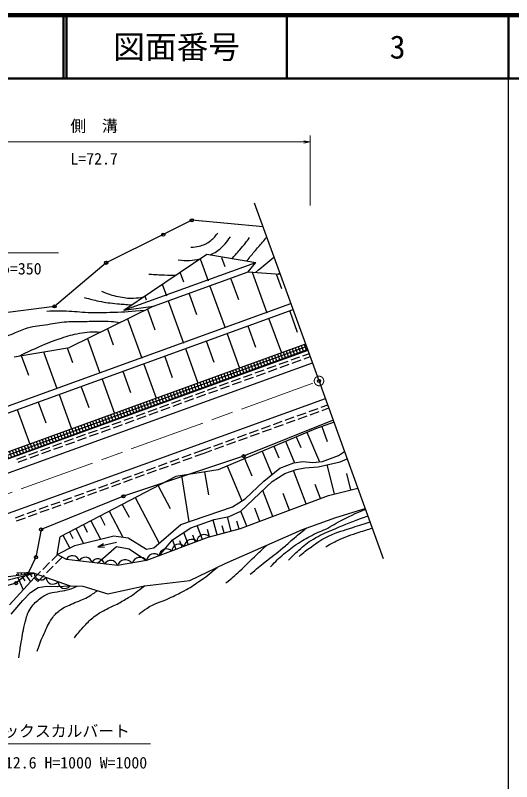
# Model space of a CAD drawing. Units: millimetres, scale not verified. Extents: x 40000 to 680000, y 20000 to 380000.
# Drawn here: x 501162 to 579500, y 259003 to 380000 of the extents above; entities that cross this region are included whole.
import ezdxf
from ezdxf.enums import TextEntityAlignment as Align

# ---------------------------------------------------------------- set-up
doc = ezdxf.new("R2010")
doc.units = ezdxf.units.MM
doc.header["$LTSCALE"] = 1000
doc.header["$PDMODE"] = 32
doc.header["$PDSIZE"] = 500
doc.linetypes.add('CHAIN', pattern=[18.5, 12, -1.5, 3.5, -1.5])
for name, color, linetype, lineweight in [('M-BGD', 7, 'Continuous', 25), ('M-BMK', 2, 'CHAIN', 13), ('M-BMK-OTRS', 5, 'Continuous', 25), ('M-BMK-ROW', 30, 'Continuous', 25), ('M-STR-HTXT', 7, 'Continuous', 13), ('M-STR-STRC', 7, 'Continuous', 25), ('M-TTL', 2, 'Continuous', 140), ('M-TTL-BAND', 7, 'Continuous', 25), ('M-TTL-LINE', 7, 'Continuous', 50), ('S-STR-HTXT', 7, 'Continuous', 13)]:
    doc.layers.add(name, color=color, linetype=linetype, lineweight=lineweight)
doc.layers.add('M-OTRS', color=6, linetype='Continuous')
doc.layers.add('M-TTL-TXT', color=7, linetype='Continuous')
doc.styles.add('ＭＳ ゴシック', font='')
doc.styles.get('ＭＳ ゴシック').set_extended_font_data('MS Gothic')

# ---------------------------------------------------------------- blocks, each defined once
blk = doc.blocks.new('open_arrow')
at = {"color": 0, "linetype": 'Continuous', "lineweight": -2}
blk.add_lwpolyline([(7.5, 1.25), (0, 0), (7.5, -1.25)], dxfattribs=at)

msp = doc.modelspace()

# ---------------------------------------------------------------- hatches: boundary and pattern name
at = {"layer": 'M-BGD'}
h = msp.add_hatch(dxfattribs=at)
h.set_pattern_fill('USER', color=256, style=0, pattern_type=2)
h.set_pattern_definition([(20, (543169, 326291), (-171.01, 469.8463), []), (110, (543169, 326291), (-469.8463, -171.01), [])])
h.paths.add_polyline_path([(547353, 327066), (546985, 328079), (543146, 326689), (536565, 324306), (529983, 321923), (523401, 319540), (516819, 317157), (510028, 314698), (503447, 312315), (496865, 309932), (490283, 307549), (480146, 303879), (479184, 302414)])

# ---------------------------------------------------------------- linework, layer by layer
for p, q in [((518272, 333433), (531363, 342280)), ((530317, 341573), (531579, 338092)), ((531371, 342279), (539104, 340986)), ((533722, 341757), (534233, 340347)), ((518272, 333433), (539104, 340986)), ((537892, 339483), (539104, 340986)), ((522948, 334065), (537892, 339483)), ((527176, 339346), (527687, 337936)), ((537892, 339483), (542982, 339120)), ((538524, 339438), (540846, 333034)), ((542346, 339166), (543179, 336868)), ((535170, 338421), (536363, 335131)), ((524336, 337531), (524998, 335705)), ((531879, 337228), (534265, 330648)), ((521607, 335687), (521827, 335080)), ((528589, 336035), (529782, 332745)), ((484171, 312559), (544660, 334491)), ((522948, 334065), (509699, 327559)), ((518272, 333433), (522948, 334065)), ((525274, 334908), (527684, 328262)), ((485044, 311812), (545001, 333551)), ((522022, 333610), (523201, 330359)), ((544477, 333287), (545670, 329996)), ((518862, 332058), (521104, 325875)), ((541187, 332094), (543146, 326689)), ((515702, 330507), (516620, 327973)), ((537873, 330967), (539090, 327610)), ((534606, 329708), (536565, 324306)), ((546985, 328079), (480146, 303879)), ((512541, 328955), (514523, 323489)), ((531292, 328581), (532509, 325224)), ((547353, 327066), (479184, 302414)), ((500998, 326106), (509699, 327559)), ((505613, 326877), (507716, 321077)), ((509356, 327502), (510203, 325164)), ((528001, 327387), (529983, 321923)), ((502102, 326290), (503232, 323174)), ((524735, 326128), (525928, 322838)), ((546039, 326038), (544629, 325528)), ((546216, 325549), (544806, 325039)), ((547530, 326577), (546509, 326208)), ((547707, 326088), (546686, 325719)), ((521445, 324935), (523401, 319540)), ((542278, 324678), (540867, 324168)), ((544158, 325358), (542748, 324848)), ((544336, 324869), (542925, 324359)), ((518130, 323808), (519347, 320452)), ((538516, 323317), (537105, 322807)), ((540397, 323998), (538986, 323487)), ((540574, 323509), (539163, 322998)), ((542455, 324189), (541044, 323679)), ((514864, 322549), (516819, 317157)), ((534754, 321957), (533344, 321447)), ((536635, 322637), (535225, 322127)), ((536812, 322148), (535402, 321638)), ((538693, 322828), (537283, 322318)), ((511573, 321356), (512766, 318066)), ((532874, 321277), (531463, 320767)), ((533051, 320788), (531640, 320278)), ((534932, 321468), (533521, 320958)), ((508056, 320137), (510028, 314698)), ((529112, 319917), (527702, 319406)), ((530993, 320597), (529582, 320087)), ((531170, 320108), (529759, 319598)), ((504766, 318944), (505959, 315653)), ((525351, 318556), (523940, 318046)), ((527231, 319236), (525821, 318726)), ((527408, 318747), (525998, 318237)), ((529289, 319428), (527879, 318918)), ((549407, 318113), (550461, 318495)), ((501476, 317751), (503447, 312315)), ((521589, 317196), (520178, 316686)), ((523470, 317876), (522059, 317366)), ((523647, 317387), (522236, 316877)), ((525528, 318067), (524117, 317557)), ((545646, 316752), (547056, 317262)), ((547527, 317432), (548937, 317943)), ((547704, 316944), (549114, 317454)), ((549584, 317624), (550638, 318006)), ((517827, 315836), (516417, 315326)), ((519708, 316516), (518298, 316006)), ((519885, 316027), (518475, 315517)), ((521766, 316707), (520355, 316197)), ((541885, 315390), (543295, 315901)), ((543765, 316071), (545176, 316582)), ((543942, 315582), (545353, 316093)), ((545823, 316263), (547234, 316773)), ((515947, 315155), (514536, 314645)), ((516124, 314667), (514713, 314156)), ((518004, 315347), (516594, 314837)), ((548518, 314734), (533158, 308259)), ((540004, 314710), (541415, 315220)), ((540181, 314221), (541592, 314731)), ((542062, 314901), (543472, 315412)), ((551460, 315739), (548518, 314734)), ((549556, 315089), (550374, 312693)), ((512185, 313795), (510774, 313285)), ((514066, 314475), (512655, 313965)), ((514243, 313986), (512832, 313476)), ((536243, 313348), (537653, 313859)), ((538124, 314029), (539534, 314539)), ((538301, 313540), (539711, 314051)), ((545496, 313460), (546212, 311760)), ((547196, 314177), (549163, 309511)), ((508423, 312435), (507013, 311925)), ((510304, 313115), (508894, 312605)), ((510481, 312626), (509071, 312116)), ((512362, 313306), (510951, 312796)), ((532482, 311987), (533892, 312497)), ((534362, 312668), (535773, 313178)), ((534540, 312179), (535950, 312689)), ((536420, 312859), (537831, 313370)), ((543796, 312744), (545229, 309343)), ((504662, 311075), (503251, 310564)), ((506543, 311755), (505132, 311245)), ((506720, 311266), (505309, 310756)), ((508600, 311946), (507190, 311436)), ((529378, 310864), (530958, 311435)), ((530958, 311435), (532012, 311817)), ((531135, 310946), (532189, 311328)), ((532659, 311498), (534069, 312008)), ((540109, 311190), (541663, 307504)), ((541953, 311967), (542729, 310124)), ((552173, 310524), (553136, 311115)), ((502781, 310394), (501370, 309884)), ((502958, 309905), (501547, 309395)), ((504839, 310586), (503428, 310076)), ((525617, 309503), (527027, 310013)), ((527497, 310183), (528908, 310694)), ((527673, 309694), (529083, 310204)), ((529553, 310374), (531135, 310946)), ((537351, 310027), (538514, 307268)), ((549664, 309556), (552173, 310524)), ((552432, 309495), (553559, 309950)), ((521855, 308142), (523266, 308653)), ((523736, 308823), (525146, 309333)), ((523911, 308333), (525322, 308843)), ((525792, 309013), (527202, 309524)), ((534593, 308864), (536919, 303347)), ((542901, 308500), (545113, 309327)), ((545113, 309327), (546544, 309534)), ((545468, 308294), (546842, 308563)), ((546544, 309534), (548098, 309417)), ((546842, 308563), (548952, 308727)), ((548098, 309417), (549664, 309556)), ((548952, 308727), (552432, 309495)), ((551558, 304440), (550402, 309047)), ((519974, 307462), (521385, 307972)), ((520150, 306972), (521560, 307483)), ((522030, 307653), (523441, 308163)), ((533158, 308259), (526504, 307202)), ((527395, 307343), (528554, 300042)), ((531045, 307923), (531625, 304273)), ((540380, 306470), (542901, 308500)), ((541714, 306393), (543684, 307647)), ((543684, 307647), (545468, 308294)), ((547080, 302872), (545087, 308155)), ((554129, 305085), (553484, 307656)), ((526504, 307202), (508232, 297682)), ((516213, 306101), (517623, 306612)), ((516388, 305612), (517799, 306122)), ((518094, 306782), (519504, 307292)), ((518269, 306292), (519679, 306802)), ((536763, 301702), (541714, 306393)), ((537413, 303670), (540380, 306470)), ((512451, 304741), (513862, 305251)), ((514332, 305421), (515743, 305931)), ((514507, 304931), (515918, 305442)), ((523694, 305738), (525575, 302129)), ((541796, 300879), (540242, 304998)), ((549302, 303710), (548464, 305932)), ((550599, 304199), (555223, 305360)), ((508690, 303380), (510101, 303890)), ((510571, 304060), (511981, 304571)), ((510746, 303571), (512157, 304081)), ((512627, 304251), (514037, 304761)), ((520085, 303858), (523846, 296639)), ((536709, 298960), (550599, 304199)), ((544438, 301875), (543441, 304517)), ((504929, 302019), (506339, 302530)), ((506809, 302700), (508220, 303210)), ((506985, 302210), (508395, 302720)), ((508865, 302890), (510276, 303401)), ((518039, 302791), (519105, 300745)), ((535450, 302389), (537413, 303670)), ((503048, 301339), (504458, 301849)), ((503223, 300849), (504634, 301360)), ((505104, 301530), (506514, 302040)), ((515992, 301725), (518125, 297632)), ((527264, 299603), (535450, 302389)), ((534935, 300877), (536763, 301702)), ((537677, 299325), (536776, 301714)), ((539736, 300102), (538959, 302162)), ((551722, 300704), (556386, 302152)), ((501167, 300659), (502578, 301169)), ((501342, 300169), (502753, 300679)), ((513075, 300205), (514595, 297288)), ((514534, 300965), (515294, 299506)), ((528849, 299073), (532524, 300372)), ((532995, 297973), (532372, 300318)), ((532524, 300372), (534935, 300877)), ((535241, 298570), (534644, 300816)), ((536475, 298898), (536147, 300131)), ((546479, 298836), (551722, 300704)), ((510720, 298978), (511947, 296624)), ((511897, 299592), (512511, 298414)), ((522997, 295903), (527264, 299603)), ((525994, 297206), (528849, 299073)), ((530687, 297234), (529855, 299429)), ((531795, 297654), (536709, 298960)), ((534118, 298271), (533819, 299395)), ((507778, 294885), (508232, 297682)), ((508675, 297913), (509741, 295868)), ((509698, 298446), (510230, 297423)), ((510547, 296273), (516726, 297822)), ((516726, 297822), (518984, 297516)), ((528492, 296402), (527751, 298355)), ((529589, 296818), (529173, 297915)), ((531822, 297661), (531510, 298834)), ((534287, 293460), (546479, 298836)), ((517115, 296763), (514190, 296092)), ((514190, 296092), (515097, 296608)), ((518984, 297516), (521852, 295710)), ((523865, 294648), (525994, 297206)), ((526539, 295661), (525966, 297172)), ((527515, 296032), (527145, 297008)), ((507778, 294885), (510547, 296273)), ((514130, 293505), (517126, 296128)), ((514190, 296092), (515231, 296023)), ((517126, 296128), (519149, 295783)), ((519149, 295783), (521887, 293898)), ((521852, 295710), (522997, 295903)), ((506915, 293939), (507922, 294947)), ((508488, 294381), (507481, 293374)), ((505502, 292524), (506562, 293585)), ((507128, 293020), (506068, 291959)), ((528714, 290764), (534287, 293460)), ((499634, 291342), (504135, 291901)), ((499845, 290815), (504135, 291901)), ((502877, 291946), (501378, 292000)), ((501406, 291562), (501381, 291762)), ((501654, 291593), (501604, 291992)), ((502150, 291655), (502110, 291974)), ((502646, 291716), (502616, 291956)), ((503142, 291778), (503122, 291938)), ((504135, 291901), (503376, 291928)), ((503501, 291741), (503759, 291355)), ((504135, 291901), (509792, 289900)), ((504141, 291163), (505148, 292170)), ((505714, 291605), (504707, 290597)), ((504141, 291163), (500259, 286940)), ((501551, 291247), (502421, 289291)), ((502206, 291413), (502666, 290723)), ((502867, 291580), (503572, 290543)), ((504141, 291163), (504707, 290597)), ((521537, 289929), (528714, 290764)), ((503550, 288877), (504792, 289658)), ((504792, 289658), (506149, 289871)), ((506149, 289871), (507783, 289839)), ((507783, 289839), (509792, 289900)), ((509792, 289900), (511841, 289872)), ((511841, 289872), (515753, 288645)), ((515753, 288645), (521537, 289929)), ((502355, 287584), (503550, 288877)), ((500507, 285438), (502355, 287584))]:
    msp.add_line(p, q, dxfattribs=at)
msp.add_lwpolyline([(531795, 297654), (521887, 293898), (517277, 293125), (509222, 294098), (507778, 294885)], dxfattribs=at)
for centre, radius, start, end in [((530965, 296856), 1152, 43.86411, 177.66168), ((527001, 295354), 1152, 43.86411, 177.66168), ((528983, 296105), 1152, 43.86411, 177.66168), ((525020, 294602), 1152, 43.86411, 177.66168), ((510183, 293594), 1085, 13.88505, 152.34211), ((512197, 293351), 1085, 13.88505, 152.34211), ((514211, 293108), 1085, 13.88505, 152.34211), ((518533, 292701), 1325, 37.67759, 161.36627), ((520838, 293088), 1325, 37.67759, 161.36627), ((523038, 293851), 1152, 43.86411, 177.66168), ((516224, 292864), 1085, 13.88505, 152.34211), ((505199, 291912), 1064, 180.5462, 320.49558), ((507085, 291244), 1064, 180.5462, 320.49558), ((508971, 290577), 1064, 180.5462, 320.49558)]:
    msp.add_arc(centre, radius, start, end, dxfattribs=at)
for points, knots in [([(528847, 343393), (529446, 343409), (529672, 343432), (530182, 343559), (530852, 343725), (531221, 343904), (531791, 344295), (532393, 344709), (532599, 344980), (533106, 345625)], [0, 0, 0, 0, 1, 1, 1, 2, 2, 2, 3, 3, 3, 3]), ([(531892, 342192), (532380, 342394), (532547, 342483), (532934, 342728), (533528, 343105), (533796, 343415), (534267, 343938), (534629, 344339), (534754, 344500), (535125, 345023)], [0, 0, 0, 0, 1, 1, 1, 2, 2, 2, 3, 3, 3, 3]), ([(535380, 341609), (536181, 342492), (536405, 342728), (537020, 343482), (537468, 344031), (537615, 344217), (538138, 344912)], [0, 0, 0, 0, 1, 1, 1, 2, 2, 2, 2]), ([(537709, 341220), (538265, 341928), (538412, 342116), (538879, 342677), (539382, 343281), (539681, 343605), (540197, 344198), (540468, 344509), (540670, 344741), (540864, 344963)], [0, 0, 0, 0, 1, 1, 1, 2, 2, 2, 3, 3, 3, 3]), ([(526842, 341406), (527664, 341300), (527948, 341258), (528656, 341300), (529313, 341339), (529570, 341396), (530317, 341573)], [0, 0, 0, 0, 1, 1, 1, 2, 2, 2, 2]), ([(522225, 339149), (523428, 339069), (523744, 339043), (524719, 339009), (525401, 338985), (525622, 338980), (526465, 338970)], [0, 0, 0, 0, 1, 1, 1, 2, 2, 2, 2]), ([(514743, 336438), (515926, 335979), (516321, 335814), (517381, 335605), (518321, 335418), (518864, 335301), (519821, 335347), (520446, 335378), (520696, 335406), (521409, 335553)], [0, 0, 0, 0, 1, 1, 1, 2, 2, 2, 3, 3, 3, 3]), ([(512051, 335463), (513120, 335148), (513439, 335064), (514344, 334877), (515476, 334643), (516125, 334592), (517274, 334474), (518159, 334383), (518455, 334359), (519544, 334292)], [0, 0, 0, 0, 1, 1, 1, 2, 2, 2, 3, 3, 3, 3]), ([(506117, 333314), (507566, 333358), (507972, 333365), (509161, 333334), (510539, 333299), (511304, 333144), (512682, 333096), (514219, 333043), (515082, 333083), (516619, 333129), (518597, 333187), (519255, 333250), (521676, 333440)], [0, 0, 0, 0, 1, 1, 1, 2, 2, 2, 3, 3, 3, 4, 4, 4, 4]), ([(492820, 328497), (493303, 328283), (493498, 328206), (493959, 328132), (494488, 328047), (494798, 328114), (495330, 328174), (496379, 328292), (496956, 328453), (497973, 328736), (499137, 329058), (499753, 329352), (500883, 329777), (501745, 330102), (502196, 330374), (503079, 330634), (504306, 330994), (505038, 331008), (506301, 331210), (507455, 331395), (508100, 331538), (509266, 331624), (510273, 331699), (510842, 331639), (511852, 331659), (512839, 331679), (513392, 331735), (514379, 331729), (515137, 331725), (515563, 331724), (516319, 331664), (516878, 331620), (517068, 331600), (517746, 331510)], [0, 0, 0, 0, 1, 1, 1, 2, 2, 2, 3, 3, 3, 4, 4, 4, 5, 5, 5, 6, 6, 6, 7, 7, 7, 8, 8, 8, 9, 9, 9, 10, 10, 10, 11, 11, 11, 11]), ([(501874, 326252), (503289, 326949), (503681, 327136), (504863, 327649), (506234, 328244), (507001, 328593), (508424, 329049), (509529, 329402), (510158, 329582), (511296, 329805), (511920, 329927), (512274, 329983), (512909, 330024), (513592, 330068), (513848, 330049), (514662, 329996)], [0, 0, 0, 0, 1, 1, 1, 2, 2, 2, 3, 3, 3, 4, 4, 4, 5, 5, 5, 5]), ([(541415, 292920), (542369, 293893), (542651, 294179), (543511, 294912), (544381, 295653), (544885, 296057), (545841, 296684), (546761, 297287), (547317, 297564), (548299, 298058), (549265, 298544), (549854, 298717), (550809, 299224), (551350, 299511), (551634, 299706), (552170, 300003), (553888, 300952), (554766, 301316), (556438, 302009)], [0, 0, 0, 0, 1, 1, 1, 2, 2, 2, 3, 3, 3, 4, 4, 4, 5, 5, 5, 6, 6, 6, 6]), ([(544261, 293951), (545010, 294740), (545241, 294970), (545919, 295569), (546760, 296312), (547235, 296744), (548201, 297314), (549288, 297955), (549953, 298216), (551110, 298721), (552849, 299479), (553835, 299878), (555616, 300530), (556059, 300692), (556453, 300833), (556818, 300960)], [0, 0, 0, 0, 1, 1, 1, 2, 2, 2, 3, 3, 3, 4, 4, 4, 5, 5, 5, 5]), ([(538248, 291773), (539388, 292718), (539682, 292960), (540611, 293709), (541686, 294576), (542328, 295014), (543385, 295902), (544001, 296418), (544321, 296736), (544930, 297259), (545771, 297980), (546053, 298202), (547117, 299063)], [0, 0, 0, 0, 1, 1, 1, 2, 2, 2, 3, 3, 3, 4, 4, 4, 4]), ([(545937, 294558), (546810, 295293), (547074, 295499), (547841, 296052), (548898, 296813), (549489, 297271), (550672, 297814), (552080, 298460), (552942, 298644), (554410, 299139), (555491, 299503), (556302, 299761), (557157, 300025)], [0, 0, 0, 0, 1, 1, 1, 2, 2, 2, 3, 3, 3, 4, 4, 4, 4]), ([(550186, 296097), (551054, 296622), (551330, 296765), (552092, 297138), (553337, 297746), (554104, 297932), (555413, 298389), (556240, 298678), (556784, 298813), (557511, 299049)], [0, 0, 0, 0, 1, 1, 1, 2, 2, 2, 3, 3, 3, 3]), ([(534398, 290379), (535444, 291247), (535727, 291491), (536550, 292236), (537650, 293232), (538191, 293870), (539270, 294889), (539879, 295464), (540075, 295648), (540840, 296350)], [0, 0, 0, 0, 1, 1, 1, 2, 2, 2, 3, 3, 3, 3]), ([(520639, 285395), (521183, 285871), (521390, 286004), (521901, 286351), (523153, 287202), (524063, 287302), (525426, 287959), (526369, 288413), (526910, 288647), (527824, 289156), (528756, 289675), (529268, 289987), (530150, 290587), (531324, 291384), (531701, 291730), (533001, 292838)], [0, 0, 0, 0, 1, 1, 1, 2, 2, 2, 3, 3, 3, 4, 4, 4, 5, 5, 5, 5]), ([(501716, 278540), (501887, 279736), (501936, 280053), (502101, 281018), (502315, 282268), (502386, 282981), (502722, 284204), (502947, 285022), (503012, 285531), (503479, 286240), (503937, 286937), (504275, 287289), (504927, 287809), (505494, 288262), (505847, 288502), (506529, 288751), (507152, 288979), (507546, 288943), (508196, 289073), (508813, 289196), (509176, 289201), (509772, 289402), (510229, 289556), (510400, 289631), (510906, 289885)], [0, 0, 0, 0, 1, 1, 1, 2, 2, 2, 3, 3, 3, 4, 4, 4, 5, 5, 5, 6, 6, 6, 7, 7, 7, 8, 8, 8, 8]), ([(510483, 281716), (511197, 282624), (511403, 282895), (512062, 283589), (512641, 284200), (512948, 284571), (513618, 285081), (514244, 285559), (514652, 285748), (515343, 286127), (516058, 286520), (516495, 286668), (517217, 287048), (517940, 287428), (518340, 287652), (519033, 288086), (520061, 288732), (520391, 289019), (521537, 289929)], [0, 0, 0, 0, 1, 1, 1, 2, 2, 2, 3, 3, 3, 4, 4, 4, 5, 5, 5, 6, 6, 6, 6]), ([(504621, 279593), (505081, 280929), (505211, 281327), (505698, 282392), (506127, 283329), (506320, 283890), (506912, 284733), (507319, 285311), (507603, 285607), (508157, 286045), (508895, 286628), (509447, 286746), (510297, 287149), (511058, 287509), (511535, 287600), (512280, 287992), (513029, 288387), (513291, 288575), (514108, 289161)], [0, 0, 0, 0, 1, 1, 1, 2, 2, 2, 3, 3, 3, 4, 4, 4, 5, 5, 5, 6, 6, 6, 6])]:
    msp.add_open_spline(points, degree=3, knots=knots, dxfattribs=at)
for points in [[(539067, 339399), (540500, 340606), (541005, 341033), (541993, 341847)], [(542579, 339149), (542713, 339215), (542819, 339268), (542912, 339314)]]:
    msp.add_open_spline(points, degree=3, dxfattribs=at)
at = {"layer": 'M-BMK'}
msp.add_line((397723, 267386), (549092, 322270), dxfattribs=at)
msp.add_circle((549092, 322270), 750, dxfattribs=at)
at = {"layer": 'M-BMK-OTRS'}
for p, q in [((549092, 322270), (538915, 350337)), ((559268, 294203), (549092, 322270))]:
    msp.add_line(p, q, dxfattribs=at)
at = {"layer": 'M-BMK-ROW'}
for p, q in [((529011, 347645), (524515, 345376)), ((540277, 346580), (529011, 347645)), ((524515, 345376), (515488, 340933)), ((515488, 340933), (507349, 334046)), ((507349, 334046), (492626, 332111)), ((551330, 316096), (537196, 310404)), ((537196, 310404), (518223, 304057)), ((518223, 304057), (505232, 298814)), ((505232, 298814), (504413, 294441)), ((504413, 294441), (503115, 291831)), ((503115, 291831), (501263, 290350)), ((501263, 290350), (487116, 286289))]:
    msp.add_line(p, q, dxfattribs=at)
for centre in [(529011, 347645), (524515, 345376), (515488, 340933), (507349, 334046), (537196, 310404), (518223, 304057), (505232, 298814), (504413, 294441), (503115, 291831), (501263, 290350)]:
    msp.add_circle(centre, 250, dxfattribs=at)
at = {"layer": 'M-OTRS'}
msp.add_point((549092, 322270), dxfattribs=at)
at = {"layer": 'M-STR-HTXT'}
for p, q in [((547707, 350000), (547707, 361000)), ((479382, 360000), (547707, 360000))]:
    msp.add_line(p, q, dxfattribs=at)
at = {"layer": 'M-STR-STRC'}
for p, q in [((479721, 300414), (548051, 325139)), ((530649, 312466), (550093, 319508)), ((487486, 296856), (530649, 312466))]:
    msp.add_line(p, q, dxfattribs=at)
at = {"layer": 'M-TTL'}
msp.add_line((680000, 380000), (40000, 380000), dxfattribs=at)
at = {"layer": 'M-TTL-BAND'}
msp.add_line((579000, 20000), (579000, 370000), dxfattribs=at)
at = {"layer": 'M-TTL-LINE'}
for p, q in [((508747, 380000), (508747, 370000)), ((509247, 380000), (509247, 370000)), ((543997, 380000), (543997, 370000)), ((579000, 380000), (579000, 370000)), ((40000, 370000), (680000, 370000))]:
    msp.add_line(p, q, dxfattribs=at)
at = {"layer": 'S-STR-HTXT'}
for points in [[(482500, 299000), (487500, 342500), (508000, 342500)], [(472786, 289574), (495500, 265000), (522500, 265000)]]:
    msp.add_lwpolyline(points, dxfattribs=at)

# ---------------------------------------------------------------- block references
at = {"layer": 'M-STR-HTXT', "xscale": 133, "yscale": 133, "rotation": 180}
msp.add_blockref('open_arrow', (547707, 360000), dxfattribs=at)

# ---------------------------------------------------------------- texts
at = {"layer": 'M-STR-HTXT', "style": 'ＭＳ ゴシック'}
for s, p in [('側\u3000溝', (513590, 362531)), ('L=10.0 φ=350', (497500, 340000)), ('L=12.6 H=1000 W=1000', (509500, 262000))]:
    msp.add_text(s, height=1833, dxfattribs=at).set_placement(p, align=Align.MIDDLE_CENTER)
msp.add_text('L=72.7', height=1833, dxfattribs=at).set_placement((513597, 355892), align=Align.BOTTOM_CENTER)
at = {"layer": 'M-TTL-TXT', "style": 'ＭＳ ゴシック'}
for s, p in [('図面番号', (526622, 375000)), ('3', (561497, 375000))]:
    msp.add_text(s, height=3666, dxfattribs=at).set_placement(p, align=Align.MIDDLE_CENTER)
at = {"layer": 'S-STR-HTXT', "style": 'ＭＳ ゴシック'}
msp.add_text('ボックスカルバート', height=1833, dxfattribs=at).set_placement((508000, 267000), align=Align.MIDDLE_CENTER)

doc.saveas('drawing.dxf')
